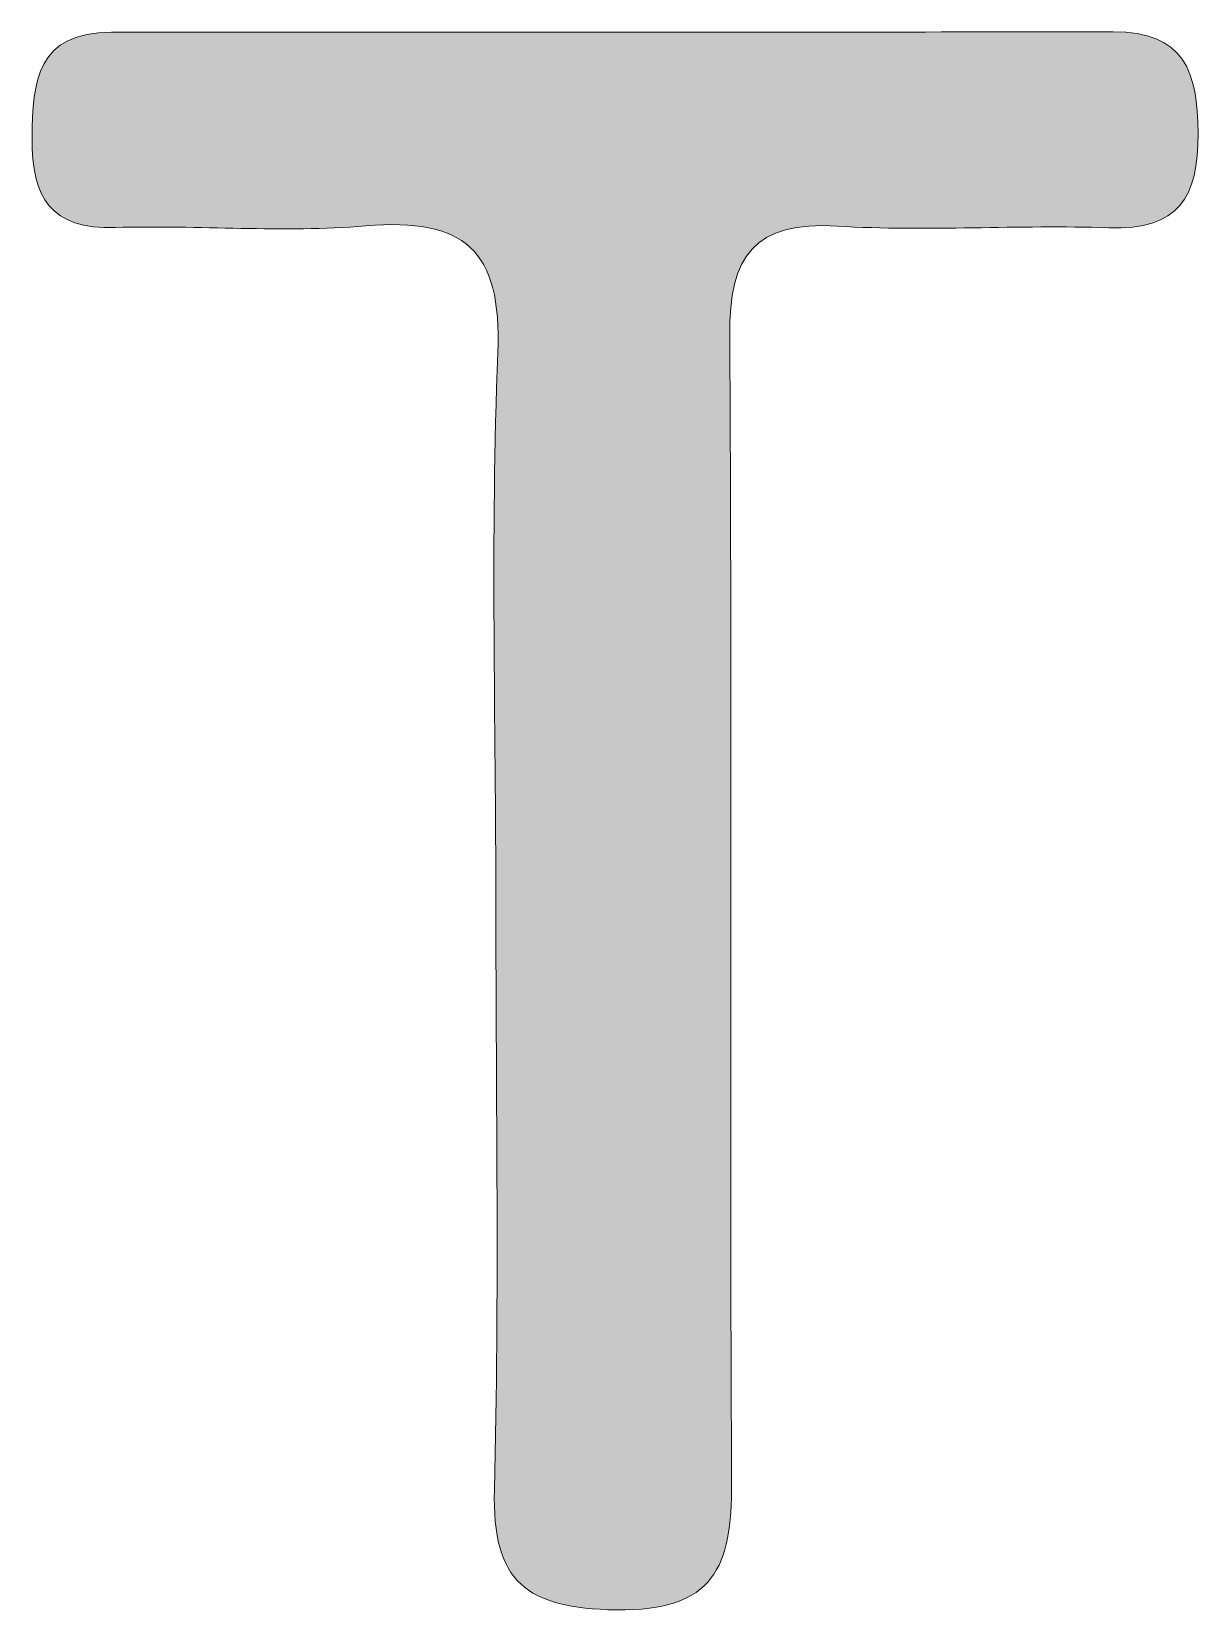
# Model space of a CAD drawing. Extents: x 495 to 1403, y -1247 to -663.
# Drawn here: x 1121.47 to 1147.25, y -1240 to -1205.1 of the extents above; entities that cross this region are included whole.
import ezdxf

# ---------------------------------------------------------------- set-up
doc = ezdxf.new("R2010")
doc.units = 0
doc.header["$MEASUREMENT"] = 0
doc.layers.add('katman 1', color=7, linetype='Continuous')

# ---------------------------------------------------------------- blocks, each defined once
blk = doc.blocks.new('block 3')
at = {"layer": 'katman 1', "true_color": 0xffffff}
h = blk.add_hatch(color=7, dxfattribs=at)
h.dxf.hatch_style = 2
edge = h.paths.add_edge_path()
edge.add_spline(control_points=[(1131.725, -1224.408), (1131.723, -1220.336), (1131.604, -1216.258), (1131.769, -1212.193), (1131.862, -1209.904), (1131.018, -1209.206), (1128.85, -1209.388), (1127.019, -1209.542), (1125.163, -1209.37), (1123.321, -1209.424), (1121.887, -1209.466), (1121.468, -1208.764), (1121.478, -1207.449), (1121.488, -1206.175), (1121.593, -1205.11), (1123.236, -1205.11), (1130.612, -1205.111), (1137.988, -1205.112), (1145.364, -1205.098), (1146.928, -1205.095), (1147.234, -1205.98), (1147.24, -1207.34), (1147.246, -1208.766), (1146.81, -1209.486), (1145.266, -1209.43), (1143.271, -1209.359), (1141.265, -1209.514), (1139.275, -1209.393), (1137.427, -1209.281), (1136.879, -1210.049), (1136.891, -1211.812), (1136.948, -1220.263), (1136.888, -1228.716), (1136.933, -1237.168), (1136.943, -1239), (1136.555, -1240.001), (1134.384, -1239.967), (1132.402, -1239.937), (1131.64, -1239.35), (1131.692, -1237.316), (1131.803, -1233.016), (1131.726, -1228.711), (1131.725, -1224.408)], knot_values=[0, 0, 0, 0, 1, 1, 1, 2, 2, 2, 3, 3, 3, 4, 4, 4, 5, 5, 5, 6, 6, 6, 7, 7, 7, 8, 8, 8, 9, 9, 9, 10, 10, 10, 11, 11, 11, 12, 12, 12, 13, 13, 13, 14, 14, 14, 14], degree=3, periodic=1)
at = {"layer": 'katman 1', "lineweight": 0}
blk.add_open_spline([(1131.725, -1224.408), (1131.723, -1220.336), (1131.604, -1216.258), (1131.769, -1212.193), (1131.862, -1209.904), (1131.018, -1209.206), (1128.85, -1209.388), (1127.019, -1209.542), (1125.163, -1209.37), (1123.321, -1209.424), (1121.887, -1209.466), (1121.468, -1208.764), (1121.478, -1207.449), (1121.488, -1206.175), (1121.593, -1205.11), (1123.236, -1205.11), (1130.612, -1205.111), (1137.988, -1205.112), (1145.364, -1205.098), (1146.928, -1205.095), (1147.234, -1205.98), (1147.24, -1207.34), (1147.246, -1208.766), (1146.81, -1209.486), (1145.266, -1209.43), (1143.271, -1209.359), (1141.265, -1209.514), (1139.275, -1209.393), (1137.427, -1209.281), (1136.879, -1210.049), (1136.891, -1211.812), (1136.948, -1220.263), (1136.888, -1228.716), (1136.933, -1237.168), (1136.943, -1239), (1136.555, -1240.001), (1134.384, -1239.967), (1132.402, -1239.937), (1131.64, -1239.35), (1131.692, -1237.316), (1131.803, -1233.016), (1131.726, -1228.711), (1131.725, -1224.408)], degree=3, knots=[0, 0, 0, 0, 1, 1, 1, 2, 2, 2, 3, 3, 3, 4, 4, 4, 5, 5, 5, 6, 6, 6, 7, 7, 7, 8, 8, 8, 9, 9, 9, 10, 10, 10, 11, 11, 11, 12, 12, 12, 13, 13, 13, 14, 14, 14, 14], dxfattribs=at)
blk = doc.blocks.new('block 2')
at = {"layer": 'katman 1'}
blk.add_blockref('block 3', (0, 0), dxfattribs=at)

msp = doc.modelspace()

# ---------------------------------------------------------------- block references
at = {"layer": 'katman 1'}
msp.add_blockref('block 2', (0, 0), dxfattribs=at)

doc.saveas('drawing.dxf')
